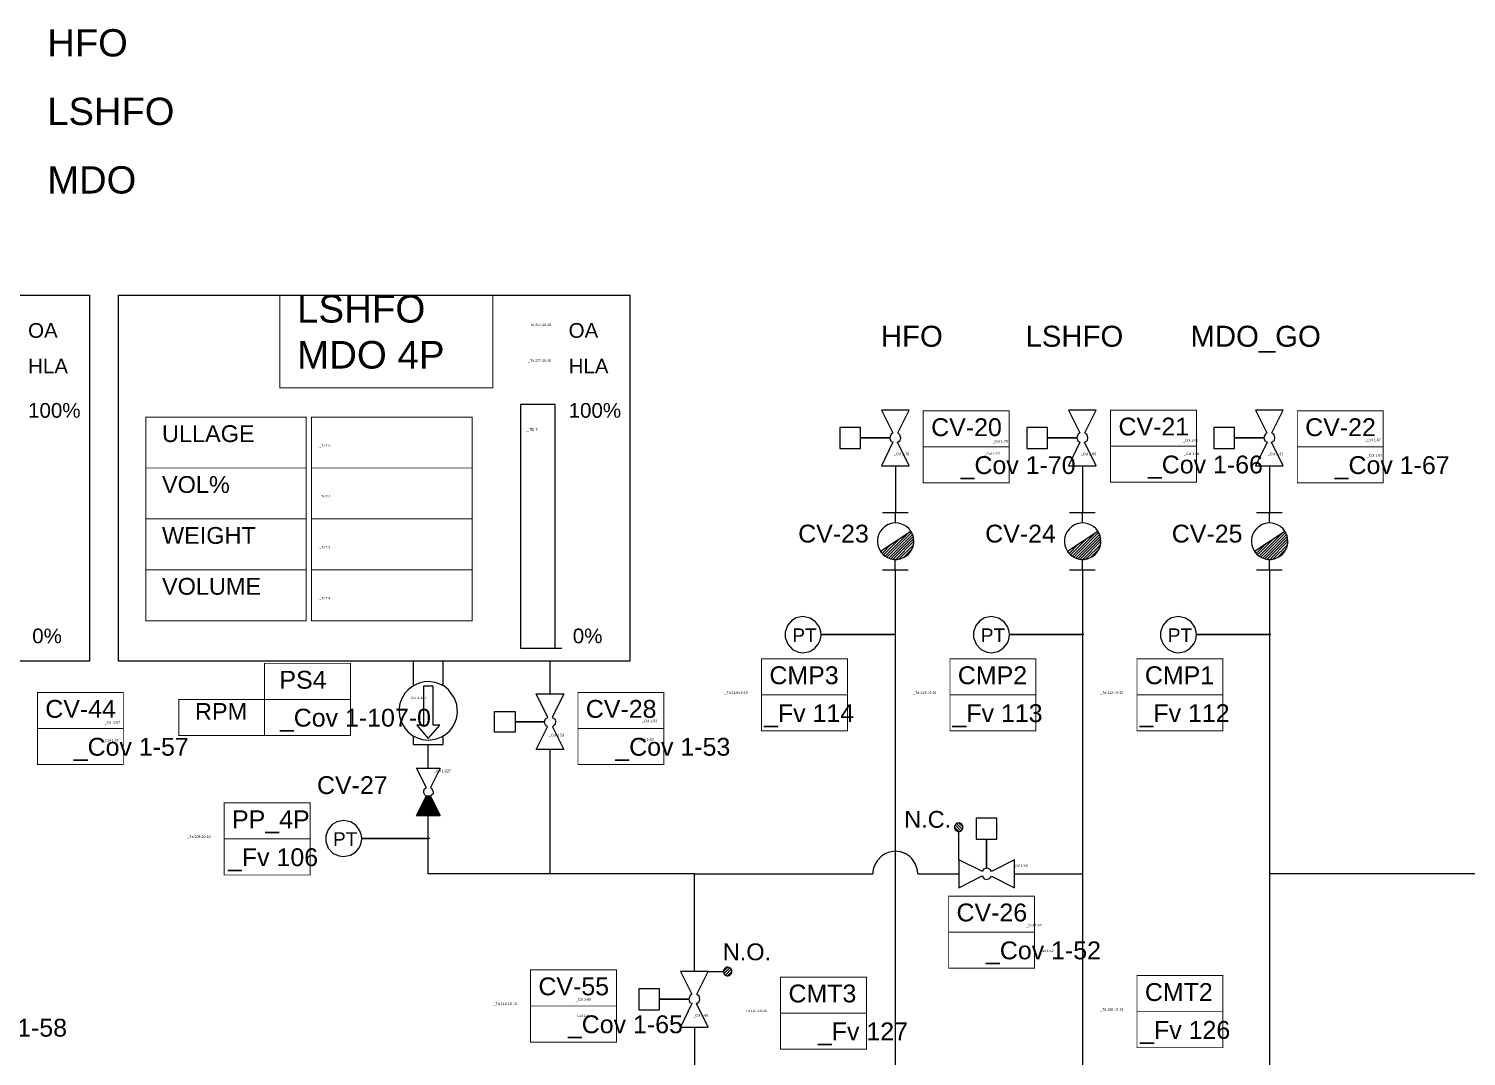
# Model space of a CAD drawing. Header units: millimetres. Extents: x 3560 to 26675, y 33959 to 46412.
# Drawn here: x 10090 to 16937, y 39491 to 44384 of the extents above; entities that cross this region are included whole.
import ezdxf
from ezdxf.enums import TextEntityAlignment as Align

# ---------------------------------------------------------------- set-up
doc = ezdxf.new("R2010")
doc.units = ezdxf.units.MM
for name, color, linetype in [('Alarm text', 1, 'Continuous'), ('Ballast', 80, 'Continuous'), ('Bar graph', 200, 'Continuous'), ('Control valve', 11, 'Continuous'), ('Free values', 80, 'Continuous'), ('Graph', 100, 'Continuous'), ('level alarm', 255, 'Continuous'), ('LSHFO lines', 50, 'Continuous'), ('MDO lines', 200, 'Continuous'), ('Object fields', 21, 'Continuous'), ('Objects not controlled', 40, 'Continuous'), ('Pump text', 90, 'Continuous'), ('Pumps', 130, 'Continuous'), ('TEKST', 7, 'Continuous'), ('Typical valve position', 1, 'Continuous')]:
    doc.layers.add(name, color=color, linetype=linetype)
doc.layers.add('HFO lines', color=13, linetype='Continuous', lineweight=100)
doc.layers.add('Pressure transmitters', color=30, linetype='Continuous', lineweight=25, plot=False)
doc.styles.add('Arial', font='arial.ttf', dxfattribs={"height": 50})
doc.styles.get("Standard").update_dxf_attribs({"font": 'arial.ttf'})

msp = doc.modelspace()

# ---------------------------------------------------------------- hatches: boundary and pattern name
at = {"layer": 'Objects not controlled'}
h = msp.add_hatch(dxfattribs=at)
h.set_pattern_fill('ANSI31', color=256, scale=3)
h.set_pattern_definition([(45, (-938.876, 0), (-6.735192, 6.735192), [])])
h.paths.add_polyline_path([(14147, 41895.6), (14152.5, 41888.3), (14158.1, 41882.3), (14169.6, 41872.5), (14180.5, 41866.2), (14196.7, 41860.1), (14212, 41857.5), (14227.8, 41857.8), (14245, 41861.7), (14262.1, 41868.9), (14278, 41881.4), (14287.6, 41891.2), (14298.7, 41911.4), (14303.4, 41926.5), (14305, 41934.2), (14304.3, 41951.9), (14301.8, 41969.1), (14297.6, 41980.3), (14293.9, 41987.4), (14291.8, 41990.6)])
h = msp.add_hatch(dxfattribs=at)
h.set_pattern_fill('ANSI31', color=256, scale=3)
h.set_pattern_definition([(45, (-48.11, 0), (-6.735192, 6.735192), [])])
h.paths.add_polyline_path([(15037.8, 41895.6), (15043.3, 41888.3), (15048.9, 41882.3), (15060.4, 41872.5), (15071.2, 41866.2), (15087.5, 41860.1), (15102.7, 41857.5), (15118.5, 41857.8), (15135.8, 41861.7), (15152.9, 41868.9), (15168.8, 41881.4), (15178.3, 41891.2), (15189.5, 41911.4), (15194.1, 41926.5), (15195.7, 41934.2), (15195, 41951.9), (15192.6, 41969.1), (15188.4, 41980.3), (15184.7, 41987.4), (15182.6, 41990.6)])
h = msp.add_hatch(dxfattribs=at)
h.set_pattern_fill('ANSI31', color=256, scale=3)
h.set_pattern_definition([(45, (842.656, 0), (-6.735192, 6.735192), [])])
h.paths.add_polyline_path([(15928.5, 41895.6), (15934.1, 41888.3), (15939.7, 41882.3), (15951.1, 41872.5), (15962, 41866.2), (15978.3, 41860.1), (15993.5, 41857.5), (16009.3, 41857.8), (16026.6, 41861.7), (16043.7, 41868.9), (16059.6, 41881.4), (16069.1, 41891.2), (16080.3, 41911.4), (16084.9, 41926.5), (16086.5, 41934.2), (16085.8, 41951.9), (16083.4, 41969.1), (16079.1, 41980.3), (16075.4, 41987.4), (16073.3, 41990.6)])
h = msp.add_hatch(dxfattribs=at)
h.set_pattern_fill('ANSI31', color=256, scale=36.0525, angle=-270)
h.set_pattern_definition([(135, (8759.854, 32853.9706), (-3.186621, -3.186621), [])])
h.paths.add_polyline_path([(12049.5, 40638.1), (12003.3, 40730.4), (11983.2, 40730.4), (11937, 40638.1)])
at = {"layer": 'Typical valve position'}
h = msp.add_hatch(dxfattribs=at)
h.set_pattern_fill('ANSI31', color=256, scale=3, angle=450)
h.set_pattern_definition([(135, (54414.643, 27162.854), (-6.735192, -6.735192), [])])
h.paths.add_polyline_path([(14519.6, 40561.3), (14523.5, 40561.6), (14529.7, 40563.9), (14533.5, 40566.7), (14537.7, 40572.1), (14539.7, 40577.4), (14540.1, 40583.7), (14538, 40590.9), (14536.3, 40593.8), (14533.6, 40596.8), (14530.7, 40599.1), (14526.9, 40601), (14522.3, 40602.1), (14515.7, 40601.9), (14511.9, 40600.8), (14507, 40598), (14504.2, 40595.3), (14502, 40592.3), (14499.9, 40587.4), (14499.2, 40583.2), (14499.2, 40579.6), (14499.7, 40576.9), (14501.3, 40572.6), (14503.1, 40569.6), (14505.6, 40566.9), (14508.3, 40564.7), (14511.5, 40563), (14515.3, 40561.7), (14517.2, 40561.4)])
h = msp.add_hatch(dxfattribs=at)
h.set_pattern_fill('ANSI31', color=256, scale=3)
h.paths.add_polyline_path([(13398.4, 39895), (13398.8, 39891.1), (13401.1, 39884.9), (13403.8, 39881.2), (13409.3, 39876.9), (13414.5, 39875), (13420.9, 39874.6), (13428.1, 39876.6), (13431, 39878.4), (13433.9, 39881), (13436.2, 39883.9), (13438.1, 39887.8), (13439.3, 39892.4), (13439.1, 39898.9), (13438, 39902.7), (13435.1, 39907.6), (13432.4, 39910.5), (13429.4, 39912.6), (13424.6, 39914.7), (13420.3, 39915.5), (13416.8, 39915.4), (13414, 39914.9), (13409.8, 39913.4), (13406.8, 39911.5), (13404, 39909.1), (13401.9, 39906.4), (13400.1, 39903.1), (13398.9, 39899.4), (13398.6, 39897.4)])

# ---------------------------------------------------------------- linework, layer by layer
at = {"layer": 'Bar graph'}
msp.add_lwpolyline([(12597.3, 41434.5), (12628.5, 41434.5)], dxfattribs=at)
at = {"layer": 'Control valve'}
for points in [[(14283.9, 42568.1), (14151.4, 42568.1), (14205.8, 42459.3), (14198.3, 42453.7), (14195.4, 42449.7), (14192.9, 42443.7), (14191.2, 42435.6), (14052.1, 42435.6), (14052.1, 42485.3), (13952.7, 42485.3), (13952.7, 42385.9), (14052.1, 42385.9), (14052.1, 42435.6), (14191.2, 42435.6), (14195.3, 42421.4), (14206.4, 42415.9), (14151.4, 42303.1), (14283.9, 42303.1), (14227.8, 42415.3), (14241.4, 42423.8), (14244.2, 42435.6), (14239.8, 42450.1), (14234.7, 42454.7), (14229.5, 42459.3)], [(15174.7, 42568.1), (15042.2, 42568.1), (15096.6, 42459.3), (15089.1, 42453.7), (15086.2, 42449.7), (15083.7, 42443.7), (15081.9, 42435.6), (14942.8, 42435.6), (14942.8, 42485.3), (14843.5, 42485.3), (14843.5, 42385.9), (14942.8, 42385.9), (14942.8, 42435.6), (15081.9, 42435.6), (15086.1, 42421.4), (15097.1, 42415.9), (15042.2, 42303.1), (15174.7, 42303.1), (15118.6, 42415.3), (15132.1, 42423.8), (15134.9, 42435.6), (15130.6, 42450.1), (15125.4, 42454.7), (15120.3, 42459.3)], [(16065.4, 42568.1), (15933, 42568.1), (15987.4, 42459.3), (15979.9, 42453.7), (15976.9, 42449.7), (15974.4, 42443.7), (15972.7, 42435.6), (15833.6, 42435.6), (15833.6, 42485.3), (15734.2, 42485.3), (15734.2, 42385.9), (15833.6, 42385.9), (15833.6, 42435.6), (15972.7, 42435.6), (15976.8, 42421.4), (15987.9, 42415.9), (15933, 42303.1), (16065.4, 42303.1), (16009.3, 42415.3), (16022.9, 42423.8), (16025.7, 42435.6), (16021.4, 42450.1), (16016.2, 42454.7), (16011, 42459.3)], [(12639.3, 40951.5), (12506.8, 40951.5), (12561.2, 41060.3), (12553.7, 41065.8), (12550.8, 41069.9), (12548.2, 41075.8), (12546.5, 41084), (12407.4, 41084), (12407.4, 41034.3), (12308.1, 41034.3), (12308.1, 41133.6), (12407.4, 41133.6), (12407.4, 41084), (12546.5, 41084), (12550.6, 41098.2), (12561.7, 41103.7), (12506.8, 41216.4), (12639.3, 41216.4), (12583.1, 41104.2), (12596.7, 41095.8), (12599.5, 41084), (12595.2, 41069.5), (12590, 41064.9), (12584.9, 41060.3)], [(14784.6, 40293.7), (14784.6, 40426.2), (14675.8, 40371.8), (14670.2, 40379.2), (14666.2, 40382.2), (14660.2, 40384.7), (14652.1, 40386.4), (14652.1, 40525.5), (14701.8, 40525.5), (14701.8, 40624.9), (14602.4, 40624.9), (14602.4, 40525.5), (14652.1, 40525.5), (14652.1, 40386.4), (14637.9, 40382.3), (14632.4, 40371.2), (14519.6, 40426.2), (14519.6, 40293.7), (14631.9, 40349.8), (14640.3, 40336.2), (14652.1, 40333.4), (14666.6, 40337.7), (14671.2, 40342.9), (14675.8, 40348.1)], [(13326.6, 39895), (13194.1, 39895), (13248.5, 39786.2), (13241, 39780.6), (13238.1, 39776.6), (13235.5, 39770.6), (13233.8, 39762.5), (13094.7, 39762.5), (13094.7, 39812.2), (12995.4, 39812.2), (12995.4, 39712.8), (13094.7, 39712.8), (13094.7, 39762.5), (13233.8, 39762.5), (13237.9, 39748.3), (13249, 39742.8), (13194.1, 39630), (13326.6, 39630), (13270.5, 39742.3), (13284, 39750.7), (13286.8, 39762.5), (13282.5, 39777), (13277.3, 39781.6), (13272.2, 39786.2)]]:
    msp.add_lwpolyline(points, close=True, dxfattribs=at)
at = {"layer": 'Graph'}
msp.add_lwpolyline([(12432.5, 41434.4), (12597.3, 41434.4), (12597.3, 42595.3), (12432.5, 42595.3)], close=True, dxfattribs=at)
at = {"layer": 'HFO lines', "linetype": 'Continuous', "lineweight": 20}
for points in [[(14217.7, 42303.1), (14217.7, 42080.6)], [(14217.6, 41807.9), (14217.7, 36099.8)]]:
    msp.add_lwpolyline(points, dxfattribs=at)
at = {"layer": 'LSHFO lines', "linetype": 'Continuous', "lineweight": 20}
for points in [[(15108.4, 42303.1), (15108.4, 42080.6)], [(15108.3, 41807.9), (15108.4, 36099.8)], [(13260.3, 39895), (13260.3, 40359.9), (14110.6, 40359.9)], [(14324.7, 40359.9), (14519.6, 40359.9)], [(14784.6, 40359.9), (15108.4, 40359.9)], [(13260.3, 39630), (13260.3, 38697.2)]]:
    msp.add_lwpolyline(points, dxfattribs=at)
at = {"layer": 'LSHFO lines'}
for points in [[(12573, 41216.4), (12573, 41374.1)], [(11993.3, 40863), (11993.3, 40975.5)], [(13260.3, 40359.9), (12573, 40359.9), (12573, 40951.5)], [(12573, 40359.9), (11993.3, 40359.9), (11993.3, 40638.1)], [(14324.7, 40359.9), (14323.2, 40377.8), (14314.3, 40406), (14296.4, 40432.5), (14286.5, 40441.9), (14267, 40455), (14241.8, 40464.2), (14226.8, 40466.6), (14217.7, 40467.4), (14197.6, 40465.1), (14182.7, 40461.1), (14168.7, 40455.1), (14153.2, 40445.4), (14130.5, 40422.1), (14121, 40406), (14115.3, 40391.3), (14112.5, 40380.2), (14111.2, 40371.7), (14110.6, 40359.9)]]:
    msp.add_lwpolyline(points, dxfattribs=at)
at = {"layer": 'MDO lines', "linetype": 'Continuous', "lineweight": 20}
for points in [[(15999.2, 42303.1), (15999.2, 42080.6)], [(15999.1, 41807.9), (15999.2, 36099.8)], [(17148.4, 40359.9), (15999.2, 40359.9)]]:
    msp.add_lwpolyline(points, dxfattribs=at)
at = {"layer": 'Object fields'}
for points in [[(7941.7, 43115.8), (7941.7, 41374.1), (10380.7, 41374.1), (10380.7, 43115.8)], [(7941.7, 43115.8), (10380.7, 43115.8)], [(10516.3, 43115.8), (10516.3, 41374.1), (12955.3, 41374.1), (12955.3, 43115.8)], [(10516.3, 43115.8), (12955.3, 43115.8)]]:
    msp.add_lwpolyline(points, dxfattribs=at)
at = {"layer": 'Object fields', "const_width": 4.38}
for points in [[(12301.1, 43115.8), (11285.5, 43115.8), (11285.5, 42674.1), (12301.1, 42674.1), (12301.1, 43115.8)], [(11411.9, 42534.8), (10647.3, 42534.8), (10647.3, 42292.5), (11411.9, 42292.5), (11411.9, 42534.8)], [(12201.5, 42534.8), (11436.8, 42534.8), (11436.8, 42292.5), (12201.5, 42292.5), (12201.5, 42534.8)], [(14759.8, 42565.2), (14350.7, 42565.2), (14350.7, 42393.5), (14759.8, 42393.5), (14759.8, 42565.2)], [(15652, 42568.1), (15242.9, 42568.1), (15242.9, 42396.4), (15652, 42396.4), (15652, 42568.1)], [(16541.3, 42565.2), (16132.2, 42565.2), (16132.2, 42393.5), (16541.3, 42393.5), (16541.3, 42565.2)], [(14759.8, 42393.5), (14350.7, 42393.5), (14350.7, 42221.8), (14759.8, 42221.8), (14759.8, 42393.5)], [(15652, 42396.4), (15242.9, 42396.4), (15242.9, 42224.7), (15652, 42224.7), (15652, 42396.4)], [(16541.3, 42393.5), (16132.2, 42393.5), (16132.2, 42221.8), (16541.3, 42221.8), (16541.3, 42393.5)], [(11411.9, 42292.5), (10647.3, 42292.5), (10647.3, 42050.1), (11411.9, 42050.1), (11411.9, 42292.5)], [(12201.5, 42292.5), (11436.8, 42292.5), (11436.8, 42050.1), (12201.5, 42050.1), (12201.5, 42292.5)], [(11411.9, 42050.1), (10647.3, 42050.1), (10647.3, 41807.8), (11411.9, 41807.8), (11411.9, 42050.1)], [(12201.5, 42050.1), (11436.8, 42050.1), (11436.8, 41807.8), (12201.5, 41807.8), (12201.5, 42050.1)], [(11411.9, 41807.8), (10647.3, 41807.8), (10647.3, 41565.4), (11411.9, 41565.4), (11411.9, 41807.8)], [(12201.5, 41807.8), (11436.8, 41807.8), (11436.8, 41565.4), (12201.5, 41565.4), (12201.5, 41807.8)], [(11622.5, 41362.4), (11213.5, 41362.4), (11213.5, 41190.7), (11622.5, 41190.7), (11622.5, 41362.4)], [(13989.3, 41383.9), (13580.3, 41383.9), (13580.3, 41212.2), (13989.3, 41212.2), (13989.3, 41383.9)], [(14886.9, 41383.9), (14477.8, 41383.9), (14477.8, 41212.2), (14886.9, 41212.2), (14886.9, 41383.9)], [(15777.7, 41383.9), (15368.6, 41383.9), (15368.6, 41212.2), (15777.7, 41212.2), (15777.7, 41383.9)], [(10540.6, 41223.7), (10131.5, 41223.7), (10131.5, 41052), (10540.6, 41052), (10540.6, 41223.7)], [(13115.1, 41223.7), (12706.1, 41223.7), (12706.1, 41052), (13115.1, 41052), (13115.1, 41223.7)], [(11213.5, 41190.7), (10804.4, 41190.7), (10804.4, 41019), (11213.5, 41019), (11213.5, 41190.7)], [(11622.5, 41190.7), (11213.5, 41190.7), (11213.5, 41019), (11622.5, 41019), (11622.5, 41190.7)], [(13989.3, 41212.2), (13580.3, 41212.2), (13580.3, 41040.5), (13989.3, 41040.5), (13989.3, 41212.2)], [(14886.9, 41212.2), (14477.8, 41212.2), (14477.8, 41040.5), (14886.9, 41040.5), (14886.9, 41212.2)], [(15777.7, 41212.2), (15368.6, 41212.2), (15368.6, 41040.5), (15777.7, 41040.5), (15777.7, 41212.2)], [(10540.6, 41052), (10131.5, 41052), (10131.5, 40880.3), (10540.6, 40880.3), (10540.6, 41052)], [(13115.1, 41052), (12706.1, 41052), (12706.1, 40880.3), (13115.1, 40880.3), (13115.1, 41052)], [(11430.1, 40697.8), (11021, 40697.8), (11021, 40526.1), (11430.1, 40526.1), (11430.1, 40697.8)], [(11430.1, 40526.1), (11021, 40526.1), (11021, 40354.4), (11430.1, 40354.4), (11430.1, 40526.1)], [(14880.6, 40254.2), (14471.5, 40254.2), (14471.5, 40082.6), (14880.6, 40082.6), (14880.6, 40254.2)], [(14880.6, 40082.6), (14471.5, 40082.6), (14471.5, 39910.9), (14880.6, 39910.9), (14880.6, 40082.6)], [(12889.3, 39902.3), (12480.2, 39902.3), (12480.2, 39730.6), (12889.3, 39730.6), (12889.3, 39902.3)], [(14080.2, 39868.5), (13671.2, 39868.5), (13671.2, 39696.9), (14080.2, 39696.9), (14080.2, 39868.5)], [(15777.7, 39875.3), (15368.6, 39875.3), (15368.6, 39703.7), (15777.7, 39703.7), (15777.7, 39875.3)], [(12889.3, 39730.6), (12480.2, 39730.6), (12480.2, 39558.9), (12889.3, 39558.9), (12889.3, 39730.6)], [(14080.2, 39696.9), (13671.2, 39696.9), (13671.2, 39525.2), (14080.2, 39525.2), (14080.2, 39696.9)], [(15777.7, 39703.7), (15368.6, 39703.7), (15368.6, 39532), (15777.7, 39532), (15777.7, 39703.7)]]:
    msp.add_lwpolyline(points, dxfattribs=at)
at = {"layer": 'Objects not controlled'}
for points in [[(14156.5, 42080.6), (14278.8, 42080.6)], [(14217.7, 42030.8), (14217.7, 42080.6)], [(15047.3, 42080.6), (15169.6, 42080.6)], [(15108.4, 42030.8), (15108.4, 42080.6)], [(15938, 42080.6), (16060.4, 42080.6)], [(15999.2, 42030.8), (15999.2, 42080.6)], [(14293.9, 41987.4), (14289.8, 41993.8), (14283.1, 42002.2), (14270.7, 42013.5), (14258.9, 42021), (14243.4, 42027.2), (14230.5, 42030), (14217.7, 42030.8), (14206.4, 42029.9), (14197.3, 42028.1), (14182.7, 42023), (14166.4, 42013.2), (14155.7, 42003.7), (14145.4, 41990.3), (14138.4, 41976.9), (14134.5, 41964.8), (14132.4, 41952.6), (14132.2, 41938.2), (14134.1, 41925), (14136.9, 41915.2), (14141.4, 41904.7), (14143.6, 41900.7), (14150.4, 41890.6), (14160.7, 41879.5), (14169.6, 41872.5), (14180.5, 41866.2), (14196.7, 41860.1), (14212, 41857.5), (14228, 41857.8), (14242.2, 41860.5), (14262.1, 41868.9), (14273.3, 41876.6), (14287.6, 41891.2), (14295.7, 41904), (14301.8, 41918.8), (14305, 41934.2), (14304.3, 41951.9), (14301.8, 41969.1), (14297.6, 41980.3), (14293.9, 41987.4)], [(14291.9, 41990.6), (14147, 41895.6)], [(15184.7, 41987.4), (15180.6, 41993.8), (15173.9, 42002.2), (15161.5, 42013.5), (15149.7, 42021), (15134.1, 42027.2), (15121.3, 42030), (15108.4, 42030.8), (15097.2, 42029.9), (15088.1, 42028.1), (15073.5, 42023), (15057.2, 42013.2), (15046.5, 42003.7), (15036.1, 41990.3), (15029.2, 41976.9), (15025.3, 41964.8), (15023.2, 41952.6), (15022.9, 41938.2), (15024.9, 41925), (15027.7, 41915.2), (15032.2, 41904.7), (15034.4, 41900.7), (15041.2, 41890.6), (15051.5, 41879.5), (15060.4, 41872.5), (15071.2, 41866.2), (15087.5, 41860.1), (15102.7, 41857.5), (15118.7, 41857.8), (15133, 41860.5), (15152.9, 41868.9), (15164.1, 41876.6), (15178.3, 41891.2), (15186.5, 41904), (15192.5, 41918.8), (15195.7, 41934.2), (15195, 41951.9), (15192.6, 41969.1), (15188.4, 41980.3), (15184.7, 41987.4)], [(15182.6, 41990.6), (15037.8, 41895.6)], [(16075.4, 41987.4), (16071.3, 41993.8), (16064.7, 42002.2), (16052.3, 42013.5), (16040.4, 42021), (16024.9, 42027.2), (16012, 42030), (15999.2, 42030.8), (15988, 42029.9), (15978.9, 42028.1), (15964.2, 42023), (15947.9, 42013.2), (15937.3, 42003.7), (15926.9, 41990.3), (15920, 41976.9), (15916, 41964.8), (15913.9, 41952.6), (15913.7, 41938.2), (15915.6, 41925), (15918.4, 41915.2), (15922.9, 41904.7), (15925.1, 41900.7), (15931.9, 41890.6), (15942.2, 41879.5), (15951.1, 41872.5), (15962, 41866.2), (15978.3, 41860.1), (15993.5, 41857.5), (16009.5, 41857.8), (16023.8, 41860.5), (16043.7, 41868.9), (16054.8, 41876.6), (16069.1, 41891.2), (16077.3, 41904), (16083.3, 41918.8), (16086.5, 41934.2), (16085.8, 41951.9), (16083.4, 41969.1), (16079.1, 41980.3), (16075.4, 41987.4)], [(16073.4, 41990.6), (15928.5, 41895.6)], [(14217.6, 41807.9), (14217.6, 41857.6)], [(15108.3, 41807.9), (15108.3, 41857.6)], [(15999.1, 41807.9), (15999.1, 41857.6)], [(14156.5, 41807.9), (14278.8, 41807.9)], [(15047.3, 41807.9), (15169.6, 41807.9)], [(15938, 41807.9), (16060.4, 41807.9)]]:
    msp.add_lwpolyline(points, dxfattribs=at)
for points in [[(14291.9, 41990.6), (14147, 41895.6), (14152.5, 41888.3), (14158.1, 41882.3), (14169.6, 41872.5), (14180.5, 41866.2), (14196.7, 41860.1), (14212, 41857.5), (14226.8, 41857.5), (14245, 41861.7), (14262.1, 41868.9), (14278, 41881.4), (14287.6, 41891.2), (14298.7, 41911.4), (14303.4, 41926.5), (14305, 41934.2), (14305, 41943.3), (14303.5, 41960.4), (14301.8, 41969.1), (14297.8, 41979.8), (14293.9, 41987.4), (14291.8, 41990.6)], [(15182.6, 41990.6), (15037.8, 41895.6), (15043.3, 41888.3), (15048.9, 41882.3), (15060.4, 41872.5), (15071.2, 41866.2), (15087.5, 41860.1), (15102.7, 41857.5), (15117.6, 41857.5), (15135.8, 41861.7), (15152.9, 41868.9), (15168.8, 41881.4), (15178.3, 41891.2), (15189.5, 41911.4), (15194.1, 41926.5), (15195.7, 41934.2), (15195.8, 41943.3), (15194.3, 41960.4), (15192.6, 41969.1), (15188.6, 41979.8), (15184.7, 41987.4), (15182.6, 41990.6)], [(16073.4, 41990.6), (15928.5, 41895.6), (15934.1, 41888.3), (15939.7, 41882.3), (15951.1, 41872.5), (15962, 41866.2), (15978.3, 41860.1), (15993.5, 41857.5), (16008.3, 41857.5), (16026.6, 41861.7), (16043.7, 41868.9), (16059.6, 41881.4), (16069.1, 41891.2), (16080.3, 41911.4), (16084.9, 41926.5), (16086.5, 41934.2), (16086.6, 41943.3), (16085.1, 41960.4), (16083.4, 41969.1), (16079.4, 41979.8), (16075.4, 41987.4), (16073.3, 41990.6)], [(12049.5, 40638.1), (11937, 40638.1), (11983.2, 40730.4), (11977.1, 40736.2), (11971.3, 40745.6), (11971.5, 40756.1), (11975.7, 40764.6), (11984.1, 40768.8), (11937, 40863), (12049.5, 40863), (12003.3, 40770.7), (12006.4, 40768.4), (12012, 40762.1), (12015.8, 40750.5), (12015.8, 40741.5), (12007.7, 40734.2), (12003.3, 40730.4), (12009.1, 40719), (12017.8, 40701.5), (12026.4, 40684.2), (12049.5, 40638.1)], [(12003.3, 40730.4), (11983.2, 40730.4), (11937, 40638.1), (12049.5, 40638.1), (12003.3, 40730.4)]]:
    msp.add_lwpolyline(points, close=True, dxfattribs=at)
at = {"layer": 'Pressure transmitters'}
for points in [[(14217.7, 41499), (13863.6, 41499), (13862.5, 41512.8), (13855.7, 41535.2), (13837.6, 41560.7), (13812.1, 41577.8), (13777.6, 41585.1), (13745.2, 41578.8), (13722.4, 41565.1), (13703.3, 41542.5), (13692.4, 41511.6), (13692.6, 41485.4), (13704.8, 41453), (13728.6, 41428.3), (13755.8, 41415.7), (13777.6, 41413), (13810.1, 41419.4), (13833.9, 41434), (13851.4, 41454.8), (13858.4, 41469.5), (13862.6, 41485.8), (13863.6, 41499), (14210.9, 41499)], [(15115.2, 41499), (14761.2, 41499), (14760.1, 41512.8), (14753.2, 41535.2), (14735.2, 41560.7), (14709.7, 41577.8), (14675.1, 41585.1), (14642.8, 41578.8), (14620, 41565.1), (14600.9, 41542.5), (14590, 41511.6), (14590.1, 41485.4), (14602.4, 41453), (14626.1, 41428.3), (14653.4, 41415.7), (14675.1, 41413), (14707.7, 41419.4), (14731.5, 41434), (14749, 41454.8), (14755.9, 41469.5), (14760.1, 41485.8), (14761.2, 41499), (15108.4, 41499)], [(16006, 41499), (15651.9, 41499), (15650.8, 41512.8), (15644, 41535.2), (15625.9, 41560.7), (15600.4, 41577.8), (15565.9, 41585.1), (15533.5, 41578.8), (15510.7, 41565.1), (15491.6, 41542.5), (15480.7, 41511.6), (15480.9, 41485.4), (15493.2, 41453), (15516.9, 41428.3), (15544.1, 41415.7), (15565.9, 41413), (15598.4, 41419.4), (15622.2, 41434), (15639.7, 41454.8), (15646.7, 41469.5), (15650.9, 41485.8), (15651.9, 41499), (15999.2, 41499)], [(12000.1, 40528.3), (11675.8, 40528.3), (11674.7, 40542.1), (11667.8, 40564.5), (11649.8, 40590), (11624.3, 40607.2), (11589.7, 40614.4), (11557.4, 40608.1), (11534.6, 40594.4), (11515.5, 40571.9), (11504.6, 40540.9), (11504.7, 40514.7), (11517, 40482.3), (11540.7, 40457.6), (11568, 40445.1), (11589.7, 40442.3), (11622.3, 40448.7), (11646.1, 40463.3), (11663.6, 40484.2), (11670.5, 40498.8), (11674.7, 40515.1), (11675.8, 40528.3), (11993.3, 40528.3)]]:
    msp.add_lwpolyline(points, dxfattribs=at)
at = {"layer": 'Pumps'}
for points in [[(11722, 41374.1), (11864.6, 41374.1)], [(11922, 41255.2), (11922, 41374.1)], [(11922, 41374.1), (12064.6, 41374.1)], [(12064.6, 41255.5), (12064.6, 41374.1)], [(11970.7, 41252.9), (11970.7, 41067.9), (11938.6, 41067.9), (11993.3, 41004.6), (12047.9, 41067.9), (12015.9, 41067.9), (12015.9, 41252.9), (11970.7, 41252.9)], [(11922, 40975.5), (11922, 41016.7)], [(12064.6, 40975.5), (12064.6, 41016.9)], [(11922, 40975.5), (12064.6, 40975.5)]]:
    msp.add_lwpolyline(points, dxfattribs=at)
msp.add_lwpolyline([(11993.3, 41275.3), (11974.2, 41274), (11954.6, 41269.8), (11934.7, 41262.4), (11915, 41251.2), (11896.5, 41236.2), (11882.1, 41219.9), (11872.7, 41205.7), (11865.8, 41192.1), (11859.5, 41174.7), (11856.7, 41162.9), (11854.4, 41145.5), (11853.7, 41136.1), (11856, 41112.8), (11860.2, 41095.2), (11871.2, 41069), (11882.7, 41051.4), (11897.7, 41034.8), (11918.5, 41018.6), (11936.2, 41009.1), (11965.2, 40999.7), (11993.3, 40996.8), (12032.2, 41002.4), (12056.5, 41012), (12074.7, 41023.1), (12095.2, 41041.2), (12108.7, 41058.3), (12120.2, 41078.9), (12127.6, 41099.2), (12132.2, 41127.2), (12129.1, 41166.8), (12118.6, 41196.7), (12089.5, 41236.7), (12066.4, 41254.5), (12048.5, 41263.9), (12026.1, 41271.4), (12003.8, 41274.9), (11993.3, 41275.3)], close=True, dxfattribs=at)
at = {"layer": 'Typical valve position'}
for points in [[(14519.6, 40561.3), (14523.5, 40561.6), (14529.7, 40563.9), (14533.5, 40566.7), (14537.7, 40572.1), (14539.7, 40577.4), (14540.1, 40583.7), (14538, 40590.9), (14536.3, 40593.8), (14533.6, 40596.8), (14530.7, 40599.1), (14526.9, 40601), (14522.3, 40602.1), (14515.7, 40601.9), (14511.9, 40600.8), (14507, 40598), (14504.2, 40595.3), (14502, 40592.3), (14499.9, 40587.4), (14499.2, 40583.2), (14499.2, 40579.6), (14499.7, 40576.9), (14501.3, 40572.6), (14503.1, 40569.6), (14505.6, 40566.9), (14508.3, 40564.7), (14511.5, 40563), (14515.3, 40561.7), (14517.2, 40561.4), (14519.6, 40561.3)], [(13398.4, 39895), (13398.8, 39891.1), (13401.1, 39884.9), (13403.8, 39881.2), (13409.3, 39876.9), (13414.5, 39875), (13420.9, 39874.6), (13428.1, 39876.6), (13431, 39878.4), (13433.9, 39881), (13436.2, 39883.9), (13438.1, 39887.8), (13439.3, 39892.4), (13439.1, 39898.9), (13438, 39902.7), (13435.1, 39907.6), (13432.4, 39910.5), (13429.4, 39912.6), (13424.6, 39914.7), (13420.3, 39915.5), (13416.8, 39915.4), (13414, 39914.9), (13409.8, 39913.4), (13406.8, 39911.5), (13404, 39909.1), (13401.9, 39906.4), (13400.1, 39903.1), (13398.9, 39899.4), (13398.6, 39897.4), (13398.4, 39895)]]:
    msp.add_lwpolyline(points, close=True, dxfattribs=at)
for points in [[(14519.6, 40426.2), (14519.6, 40561.3)], [(13326.6, 39895), (13398.4, 39895)]]:
    msp.add_lwpolyline(points, dxfattribs=at)

# ---------------------------------------------------------------- texts
at = {"layer": 'Alarm text', "char_height": 80, "attachment_point": 1}
for s, insert in [('N.C.', (14260, 40659.5)), ('N.O.', (13396, 40028.5))]:
    msp.add_mtext_dynamic_manual_height_columns(s, width=301.664, gutter_width=12.5, heights=[0], dxfattribs=dict(at, insert=insert))
at = {"layer": 'Ballast', "linetype": 'Continuous', "style": 'Arial'}
for s, height, p in [('_Col 1-70', 12, (14680.8, 42414)), ('_Col 1-66', 12, (15587.7, 42418.8)), ('_Col 1-67', 12, (16457.1, 42420.1)), ('_Col 1-70', 12, (14210.7, 42353.4)), ('_Cov 1-70', 85, (14528.4, 42263.9)), ('_Col 1-70', 12, (14641.7, 42355.5)), ('_Col 1-66', 12, (15101.5, 42353.4)), ('_Cov 1-66', 85, (15420.6, 42266.8)), ('_Col 1-66', 12, (15593, 42354.7)), ('_Col 1-67', 12, (15992.3, 42353.4)), ('_Cov 1-67', 85, (16310, 42263.9)), ('_Col 1-67', 12, (16464.2, 42346.8)), ('_Col 1-107', 12, (11902, 41192.2)), ('_Fv 114', 85, (13592.4, 41082.6)), ('_Fv 113', 85, (14490, 41082.6)), ('_Fv 112', 85, (15380.8, 41082.6)), ('_Col 1-57', 12, (10452.4, 41075.4)), ('_Col 1-53', 12, (13010.9, 41082.1)), ('_Col 1-53', 12, (12568.2, 41014.8)), ('_Cov 1-57', 85, (10304.4, 40922.5)), ('_Col 1-57', 12, (10445, 40989.5)), ('_Cov 1-53', 85, (12883.8, 40922.5)), ('_Col 1-53', 12, (12994, 40993.2)), ('_Col 1-227', 12, (12018.7, 40844)), ('_Fv 106', 85, (11039.2, 40396.5)), ('_Col 1-52', 12, (14775.7, 40393.9)), ('_Col 1-52', 12, (14842.2, 40109.4)), ('_Cov 1-52', 85, (14649.2, 39953)), ('_Col 1-52', 12, (14898.3, 39987.6)), ('_Col 1-65', 12, (12695.5, 39756.4)), ('_Cov 1-58', 85, (9724.7, 39584.8)), ('_Cov 1-65', 85, (12658, 39601)), ('_Col 1-65', 12, (12693.1, 39677.9)), ('_Col 1-65', 12, (13253.4, 39680.3)), ('_Fv 127', 85, (13848.9, 39567.3)), ('_Fv 126', 85, (15383.8, 39574.1))]:
    msp.add_text(s, height=height, dxfattribs=at).set_placement(p)
at = {"layer": 'Ballast', "linetype": 'Continuous', "attachment_point": 1, "style": 'Arial'}
for s, insert, char_height, width in [('CV-20', (14388.2, 42529.5), 85, 304.767), ('CV-21', (15280.4, 42532.4), 85, 304.767), ('CV-22', (16169.7, 42529.5), 85, 304.767), ('CV-23', (13754.8, 42022.6), 85, 304.767), ('CV-24', (14645.6, 42022.6), 85, 304.767), ('CV-25', (15534.4, 42022.6), 85, 304.767), ('PT', (13727, 41528.7), 65, 304.767), ('PT', (14624.5, 41528.7), 65, 304.767), ('PT', (15515.3, 41528.7), 65, 304.767), ('PS4', (11284.2, 41326.7), 85, 304.767), ('CMP3', (13617.8, 41348.2), 85, 304.767), ('CMP2', (14515.3, 41348.2), 85, 304.767), ('CMP1', (15406.1, 41348.2), 85, 304.767), ('CV-44', (10169, 41188), 85, 304.767), ('CV-28', (12743.5, 41188), 85, 304.767), ('CV-27', (11463, 40824.9), 85, 504.767), ('PP_4P', (11058.5, 40662.1), 85, 304.767), ('PT', (11539.1, 40558), 65, 304.767), ('CV-26', (14509, 40218.5), 85, 216.012), ('CV-55', (12517.7, 39866.6), 85, 304.767), ('CMT3', (13708.7, 39832.8), 85, 304.767), ('CMT2', (15406.1, 39839.6), 85, 304.767)]:
    msp.add_mtext(s, dxfattribs=dict(at, insert=insert, char_height=char_height, width=width))
at = {"layer": 'Bar graph', "linetype": 'Continuous', "style": 'Arial'}
msp.add_text('_Tb 7', height=15, dxfattribs=at).set_placement((12460.3, 42476.3, 0), align=Align.MIDDLE_LEFT)
at = {"layer": 'Free values', "linetype": 'Continuous', "style": 'Arial'}
for s, p in [('_Tv 7-0', (11474.4, 42394.7, -0.1)), ('_Tv 7-1', (11474.4, 42152.4, -0.1)), ('_Tv 7-3', (11474.4, 41910, -0.1)), ('_Tv 7-4', (11474.4, 41667.7, -0.1))]:
    msp.add_text(s, height=11, dxfattribs=at).set_placement(p)
at = {"layer": 'level alarm', "linetype": 'Continuous', "style": 'Arial'}
for s, p in [('_Ta 307-10-10', (12468.1, 42974.7)), ('_Ta 207-10-10', (12468.1, 42805)), ('_Ta 114-10-10', (13405.1, 41223.1)), ('_Ta 113-10-10', (14302.7, 41223.1)), ('_Ta 112-10-10', (15193.4, 41223.1)), ('_Ta 106-10-10', (10845.9, 40537)), ('_Ta 110-10-10', (12305.1, 39741.5)), ('_Ta 127-10-10', (13496, 39707.7)), ('_Ta 126-10-10', (15193.4, 39714.5))]:
    msp.add_text(s, height=12, dxfattribs=at).set_placement(p, align=Align.MIDDLE_LEFT)
at = {"layer": 'Pump text', "linetype": 'Continuous', "style": 'Arial'}
msp.add_text('_Cov 1-107-0', height=85, dxfattribs=at).set_placement((11286.3, 41061.1))
at = {"layer": 'TEKST', "attachment_point": 1}
for s, width, insert, char_height in [('HFO', 150, (10178.6, 44382.4), 130), ('LSHFO', 150, (10178.6, 44056.1), 130), ('MDO', 150, (10178.6, 43729.7), 130), ('LSHFO\\PMDO 4P', 1041.984, (11367.9, 43116.3), 131.25), ('OA', 150, (10086.9, 42982.7), 70), ('OA', 150, (12661.5, 42982.7), 70), ('HFO', 301.664, (14148.8, 42970), 100), ('LSHFO', 301.664, (14837.6, 42970), 100), ('MDO_GO', 301.664, (15623.3, 42970), 100), ('HLA', 150, (10086.9, 42812.9), 70), ('HLA', 150, (12661.5, 42812.9), 70), ('100%', 150, (10086.9, 42602), 70), ('100%', 150, (12661.5, 42602), 70), ('ULLAGE', 1005.08, (10724.8, 42496.2), 80), ('VOL%', 1005.08, (10724.8, 42253.9), 80), ('WEIGHT', 1005.08, (10724.8, 42011.5), 80), ('VOLUME', 1005.08, (10724.8, 41769.2), 80), ('0%', 150, (10106.7, 41528.1), 70), ('0%', 150, (12681.3, 41528.1), 70), ('RPM', 1005.08, (10882, 41173.4), 80)]:
    msp.add_mtext_dynamic_manual_height_columns(s, width=width, gutter_width=12.5, heights=[0], dxfattribs=dict(at, insert=insert, char_height=char_height))

doc.saveas('drawing.dxf')
